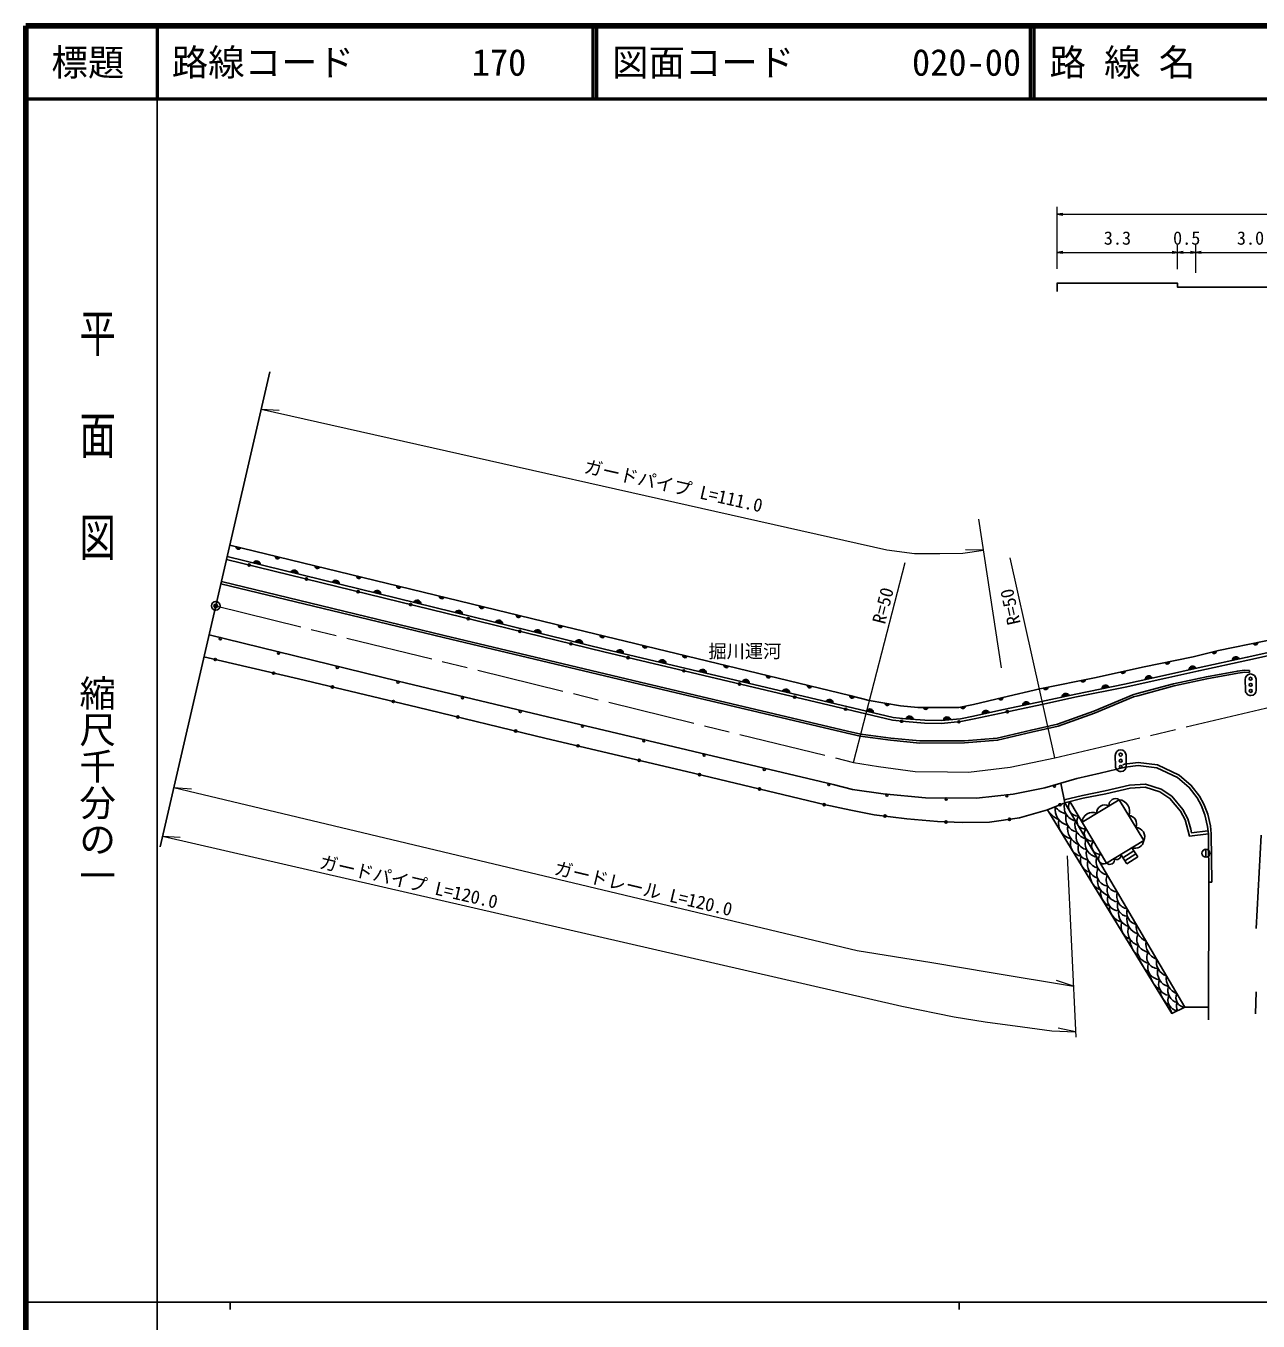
# Model space of a CAD drawing. Units: millimetres at full size, sheet at 1:1000, with parts at other scales. Extents: x -219303353 to 680000, y 20000 to 30690211.
# Drawn here: x 40000 to 208987, y 202409 to 380000 of the extents above; entities that cross this region are included whole.
import ezdxf
from ezdxf.enums import TextEntityAlignment as Align

# ---------------------------------------------------------------- set-up
doc = ezdxf.new("R2010")
doc.units = ezdxf.units.MM
doc.header["$LTSCALE"] = 1000
doc.header["$PDMODE"] = 32
doc.header["$PDSIZE"] = 500
doc.linetypes.add('CHAIN', pattern=[18.5, 12, -1.5, 3.5, -1.5])
for name, color, linetype, lineweight in [('M-BGD', 7, 'Continuous', 25), ('M-BMK', 2, 'CHAIN', 13), ('M-BMK-HTXT', 7, 'Continuous', 13), ('M-BMK-OTRS', 5, 'Continuous', 25), ('M-BMK-SRVR', 3, 'Continuous', 25), ('M-STR-HTXT', 7, 'Continuous', 13), ('M-STR-STRC', 7, 'Continuous', 25), ('M-TTL', 2, 'Continuous', 140), ('M-TTL-BAND', 7, 'Continuous', 25), ('M-TTL-LINE', 7, 'Continuous', 50)]:
    doc.layers.add(name, color=color, linetype=linetype, lineweight=lineweight)
doc.layers.add('M-OTRS', color=6, linetype='Continuous')
doc.layers.add('M-TTL-TXT', color=7, linetype='Continuous')
doc.styles.add('@ＭＳ ゴシック', font='')
doc.styles.add('ＭＳ ゴシック', font='')
doc.styles.get('@ＭＳ ゴシック').set_extended_font_data('@MS Gothic')
doc.styles.get('ＭＳ ゴシック').set_extended_font_data('MS Gothic')

# ---------------------------------------------------------------- blocks, each defined once
blk = doc.blocks.new('open_arrow')
at = {"color": 0, "linetype": 'Continuous', "lineweight": -2}
blk.add_lwpolyline([(7.5, 1.25), (0, 0), (7.5, -1.25)], dxfattribs=at)

msp = doc.modelspace()

# ---------------------------------------------------------------- hatches: boundary and pattern name
at = {"layer": 'M-BGD'}
for points in [[(69427, 308432), (68819, 308580, 0.84072)], [(74805, 307124), (74197, 307272, 0.84072)], [(71191, 306351), (72153, 306116, 0.82183)], [(80265, 305796), (79657, 305944, 0.84072)], [(76341, 305090), (77303, 304855, 0.82183)], [(82025, 303699), (82987, 303463, 0.82183)], [(85963, 304410), (85355, 304558, 0.84072)], [(87704, 302308), (88667, 302073, 0.82183)], [(91446, 303077), (90838, 303225, 0.84072)], [(93204, 300962), (94166, 300726, 0.82183)], [(97319, 301648), (96710, 301796, 0.84072)], [(102814, 300312), (102206, 300460, 0.84072)], [(98881, 299572), (99843, 299336, 0.82183)], [(104412, 298218), (105375, 297982, 0.82183)], [(107860, 299084), (107252, 299232, 0.84072)], [(109694, 296924), (110656, 296689, 0.82183)], [(113625, 297686), (113016, 297833, 0.84072)], [(115387, 295530), (116350, 295295, 0.82183)], [(119344, 296303), (118736, 296450, 0.84072)], [(125195, 294888), (124587, 295035, 0.84072)], [(208941, 295440), (208327, 295316, 0.84072)], [(120991, 294171), (121955, 293943, 0.82183)], [(126804, 292794), (127768, 292565, 0.82183)], [(130679, 293562), (130071, 293710, 0.84072)], [(203263, 294275), (202655, 294123, 0.84072)], [(205444, 292994), (206412, 293205, 0.82183)], [(132334, 291483), (133298, 291255, 0.82183)], [(136348, 292192), (135739, 292339, 0.84072)], [(190773, 291556), (190161, 291421, 0.84072)], [(196857, 292829), (196244, 292705, 0.84072)], [(199502, 291691), (200469, 291910, 0.82183)], [(138259, 290079), (139223, 289850, 0.82183)], [(142146, 290790), (141538, 290937, 0.84072)], [(147775, 289429), (147167, 289576, 0.84072)], [(185295, 290373), (184682, 290247, 0.84072)], [(187561, 289107), (188532, 289306, 0.82183)], [(193503, 290360), (194471, 290570, 0.82183)], [(143775, 288772), (144739, 288543, 0.82183)], [(153587, 288020), (152980, 288171, 0.84072)], [(174015, 287919), (173406, 287774, 0.84072)], [(180154, 289316), (179541, 289190, 0.84072)], [(182092, 287963), (183060, 288173, 0.82183)], [(149745, 287357), (150709, 287128, 0.82183)], [(155278, 286046), (156242, 285818, 0.82183)], [(158419, 287033), (157802, 287138, 0.84072)], [(163725, 286545), (163099, 286543, 0.84072)], [(168827, 286729), (168212, 286612, 0.84072)], [(171149, 285631), (172117, 285842, 0.82183)], [(176684, 286810), (177653, 287014, 0.82183)], [(160705, 285008), (161693, 284927, 0.82183)], [(165838, 284811), (166826, 284883, 0.82183)]]:
    msp.add_hatch(color=256, dxfattribs=at).paths.add_polyline_path(points)

# ---------------------------------------------------------------- linework, layer by layer
for p, q in [((181445, 343595), (181445, 344751)), ((181445, 343595), (181445, 344671)), ((197945, 344639), (197945, 344168)), ((207805, 291319), (207829, 291618)), ((208740, 256232), (209386, 269052)), ((190164, 266392), (190991, 265095)), ((190458, 265932), (191949, 266882)), ((190724, 265513), (192216, 266464)), ((191681, 267303), (192482, 266046)), ((201837, 267109), (201837, 266009)), ((190991, 265095), (192482, 266046)), ((208719, 247536), (208646, 244554))]:
    msp.add_line(p, q, dxfattribs=at)
for points in [[(181445, 343595), (181445, 344725), (197945, 344725), (197945, 344154), (200445, 344154), (215445, 344154), (230445, 344154), (232945, 344154), (247445, 344154), (247445, 343211)], [(67956, 308790), (111031, 298313), (152980, 288171), (155660, 287504), (159945, 286772), (162340, 286540), (167942, 286561), (169936, 286939), (173966, 287909), (179043, 289088), (186781, 290678), (193150, 292079), (200070, 293479), (203547, 294345), (209805, 295616), (230871, 300203)], [(67505, 306842), (119269, 294168), (155168, 285661), (158864, 284786), (160639, 284606), (163244, 284409), (165515, 284361), (168210, 284608), (170035, 284979), (173526, 285739), (179350, 286961), (184087, 287986), (190735, 289349), (196354, 290570), (200858, 291588), (207590, 293051), (213987, 294457), (221228, 295999), (231281, 298190)], [(67600, 307231), (119362, 294557), (155260, 286050), (158931, 285182), (160674, 285004), (163263, 284809), (165501, 284762), (168151, 285004), (169953, 285370), (173443, 286130), (179267, 287352), (184005, 288377), (190652, 289740), (196268, 290960), (200771, 291978), (207504, 293442), (213902, 294848), (221144, 296390), (231195, 298580)], [(66804, 303815), (97343, 296423), (124236, 290014), (152698, 283304), (154487, 282892), (158621, 282347), (162599, 281974), (168711, 281988), (173217, 282357), (177861, 283442), (181485, 284280), (186463, 286031), (191813, 288288), (192420, 288448), (197398, 289809), (201904, 290766), (206149, 291528), (207139, 291675), (207829, 291618)], [(66737, 303522), (97273, 296131), (124167, 289722), (152630, 283011), (154434, 282597), (158587, 282049), (162585, 281674), (168724, 281688), (173264, 282060), (177929, 283150), (181569, 283992), (186571, 285751), (191910, 288004), (192497, 288158), (197469, 289517), (201961, 290471), (206198, 291232), (207149, 291373), (207805, 291319)], [(65114, 296508), (91067, 290157), (111551, 285263), (150733, 275987), (153349, 275296), (157589, 274726), (163366, 274169), (170348, 274125), (175396, 274673), (179735, 275518), (181921, 276169), (184150, 276812), (187339, 277550), (190752, 278364), (192554, 278595), (195099, 278276), (197949, 276942), (199536, 275574), (200614, 274173), (201176, 273139), (201699, 271816), (202041, 270243), (202162, 269218), (202223, 262576)], [(64414, 293484), (77373, 290451), (93641, 286596), (111353, 282312), (130610, 277765), (149472, 273228), (153121, 272467), (156350, 271848), (160830, 271256), (165000, 270889), (168447, 270753), (172142, 270830), (176276, 271396), (180118, 272524), (182491, 273472), (181921, 276169)], [(190446, 278702), (190679, 278758), (192554, 278999), (195211, 278665), (198169, 277281), (199828, 275850), (200951, 274392), (201539, 273309), (202083, 271933), (202436, 270309), (202562, 269243), (202623, 262579)], [(182393, 273860), (184909, 274495), (188002, 275118), (191371, 275897), (193563, 276029), (195693, 275326), (197168, 274378), (198685, 272545), (199360, 271295), (199754, 269846), (199871, 269350), (202115, 269615)], [(182491, 273472), (184997, 274105), (188086, 274727), (191429, 275500), (193511, 275625), (195519, 274962), (196900, 274075), (198352, 272321), (198986, 271146), (199366, 269747), (199563, 268911), (202162, 269218)], [(183158, 273640), (188216, 265221), (193314, 268284), (189937, 273904), (184839, 270842)], [(180118, 272524), (197149, 244597), (198930, 245461)], [(182491, 273472), (198930, 245461), (202179, 245452)], [(202623, 262579), (202223, 262576), (202174, 243700)]]:
    msp.add_lwpolyline(points, dxfattribs=at)
for centre, radius in [((70624, 306078), 150), ((78487, 304153), 150), ((85555, 302423), 150), ((92766, 300657), 150), ((100676, 298721), 150), ((107746, 296990), 150), ((66668, 295974), 150), ((114756, 295273), 150), ((65969, 293120), 150), ((74651, 294020), 150), ((122582, 293383), 150), ((73972, 291247), 150), ((82698, 292051), 150), ((130236, 291569), 150), ((82036, 289346), 150), ((91037, 290010), 150), ((137867, 289761), 150), ((99878, 287898), 150), ((145433, 287968), 150), ((90393, 287366), 150), ((107808, 286003), 150), ((152430, 286310), 150), ((174599, 285964), 150), ((99243, 285241), 150), ((160105, 284660), 150), ((167938, 284583), 150), ((107168, 283324), 150), ((116341, 283975), 150), ((115704, 281284), 150), ((124739, 281987), 150), ((124103, 279301), 150), ((133014, 280027), 150), ((132378, 277339), 150), ((141261, 278075), 150), ((140617, 275358), 150), ((150123, 275977), 150), ((181063, 275757), 150), ((158089, 274527), 150), ((166207, 274001), 150), ((174535, 274428), 150), ((149472, 273228), 150), ((157812, 271655), 150), ((181823, 273205), 150), ((166188, 270842), 150), ((174884, 271205), 150), ((201837, 266559), 550)]:
    msp.add_circle(centre, radius, dxfattribs=at)
for centre, radius, start, end in [((69136, 308559), 318, 176.22029, 336.43802), ((74514, 307251), 318, 176.22029, 336.43802), ((71649, 306139), 505, 357.41348, 155.07167), ((79974, 305923), 318, 176.22029, 336.43802), ((76799, 304878), 505, 357.41348, 155.07167), ((82483, 303486), 505, 357.41348, 155.07167), ((85672, 304537), 318, 176.22029, 336.43802), ((88162, 302095), 505, 357.41348, 155.07167), ((91155, 303204), 318, 176.22029, 336.43802), ((93662, 300749), 505, 357.41348, 155.07167), ((97027, 301775), 318, 176.22029, 336.43802), ((102523, 300439), 318, 176.22029, 336.43802), ((99339, 299359), 505, 357.41348, 155.07167), ((104870, 298005), 505, 357.41348, 155.07167), ((107569, 299211), 318, 176.22029, 336.43802), ((110152, 296712), 505, 357.41348, 155.07167), ((113333, 297812), 318, 176.29912, 336.51685), ((115845, 295318), 505, 357.41348, 155.07167), ((119053, 296430), 318, 176.29912, 336.51685), ((124904, 295015), 318, 176.29912, 336.51685), ((208623, 295432), 318, 201.36742, 1.58515), ((121450, 293962), 505, 357.83837, 155.49656), ((127263, 292584), 505, 357.83837, 155.49656), ((130388, 293689), 318, 176.29912, 336.51685), ((202946, 294252), 318, 203.87859, 4.09632), ((205949, 293004), 505, 23.43637, 181.09456), ((132793, 291274), 505, 357.83837, 155.49656), ((136056, 292319), 318, 176.29912, 336.51685), ((190455, 291542), 318, 202.29425, 2.51198), ((196539, 292820), 318, 201.33379, 1.55152), ((200007, 291705), 505, 23.9094, 181.56759), ((138719, 289869), 505, 357.83837, 155.49656), ((141855, 290917), 318, 176.29912, 336.51685), ((147484, 289556), 318, 176.29912, 336.51685), ((184977, 290363), 318, 201.5006, 1.71833), ((188066, 289110), 505, 22.75994, 180.41813), ((194008, 290369), 505, 23.4274, 181.08559), ((144234, 288562), 505, 357.83837, 155.49656), ((153296, 288148), 318, 175.91999, 336.13772), ((173697, 287900), 318, 203.21858, 3.43631), ((179836, 289307), 318, 201.5006, 1.71833), ((182597, 287972), 505, 23.37541, 181.0336), ((150205, 287147), 505, 357.83837, 155.49656), ((155737, 285837), 505, 357.85435, 155.51254), ((158120, 287139), 318, 180.20329, 340.42102), ((163412, 286598), 318, 190.10961, 350.32734), ((168510, 286724), 318, 200.62649, 0.84422), ((171654, 285640), 505, 23.46434, 181.12253), ((177189, 286816), 505, 23.02031, 180.6785), ((161191, 284870), 505, 6.47398, 164.13218), ((166339, 284749), 505, 15.35534, 173.01353), ((184344, 272989), 1354, 151.21926, 270.7784), ((189443, 273125), 923, 57.63873, 184.35893), ((189749, 272303), 1613, 338.677, 83.32066), ((182959, 274165), 3282, 210.01281, 246.67371), ((183445, 272612), 2306, 171.78949, 255.72674), ((183374, 274588), 2757, 216.67369, 255.15549), ((184327, 272896), 1924, 162.58658, 258.22854), ((184564, 271392), 1969, 164.35583, 257.72217), ((186285, 270700), 1452, 67.60628, 174.39138), ((187972, 272063), 1134, 60.98245, 181.01521), ((191210, 270595), 1122, 334.12028, 87.87738), ((183828, 270694), 2216, 168.08984, 257.34161), ((185200, 269982), 2356, 170.36874, 249.2498), ((185891, 270493), 2025, 165.1123, 255.70283), ((185197, 270970), 1067, 141.42511, 280.57255), ((192158, 268829), 1278, 334.74575, 87.25191), ((185016, 267916), 1783, 159.779, 260.02444), ((185826, 268828), 1799, 159.1641, 258.92418), ((186148, 269244), 1014, 138.1382, 283.85946), ((187183, 267903), 1899, 160.69868, 260.11644), ((187272, 267555), 1128, 141.33939, 280.65827), ((192102, 268451), 1223, 249.86227, 352.13539), ((185959, 267270), 1673, 162.28672, 259.34118), ((187587, 266582), 2161, 167.13706, 255.44553), ((187815, 265814), 716, 117.89997, 304.09769), ((189615, 266256), 566, 228.11573, 13.88193), ((186335, 265620), 1715, 161.6613, 256.22731), ((187665, 265101), 2083, 165.42267, 251.02964), ((188725, 265476), 1949, 163.4174, 257.39772), ((188662, 265636), 609, 222.98919, 19.00846), ((188284, 263689), 2372, 173.58258, 248.33387), ((188584, 263746), 1711, 154.21398, 263.45574), ((189140, 262803), 2177, 171.33143, 251.42889), ((189841, 262898), 1683, 156.31541, 264.49972), ((189375, 261167), 1992, 170.8348, 247.26019), ((189832, 261455), 1559, 157.7105, 267.64537), ((191383, 260671), 1790, 162.02866, 258.78646), ((189836, 260181), 1497, 158.10648, 271.26647), ((190760, 259228), 2157, 177.29155, 257.31901), ((191177, 259404), 1493, 160.71584, 265.15387), ((191763, 258354), 1922, 170.09278, 254.47646), ((192651, 258442), 1684, 163.70948, 257.10564), ((193012, 257469), 2012, 167.13424, 255.57307), ((192083, 256535), 1890, 161.88086, 250.28603), ((193119, 255829), 1988, 160.21123, 253.84861), ((194438, 256537), 2178, 173.05538, 247.75975), ((194046, 254670), 2602, 178.11526, 236.55146), ((194112, 254773), 1767, 154.98963, 262.86681), ((195830, 254157), 2246, 170.69329, 250.12184), ((194216, 253261), 1776, 158.26901, 260.9455), ((197015, 253482), 4512, 192.58188, 230.64261), ((195256, 252302), 1541, 152.22117, 269.97527), ((195621, 250976), 1766, 162.51114, 265.1191), ((197088, 251688), 2053, 169.96788, 250.84725), ((197248, 250252), 2057, 165.65534, 254.78245), ((197218, 250425), 3094, 188.02252, 237.32745), ((196844, 248592), 1509, 155.54481, 265.94624), ((198691, 249431), 2299, 172.06311, 248.75202), ((198152, 247962), 2609, 183.10544, 238.66304), ((198121, 246468), 1516, 155.91606, 262.08329), ((198293, 247716), 1678, 160.818, 256.46084), ((198992, 246725), 1266, 153.60962, 267.2055), ((203382, 247157), 6738, 192.19885, 202.33387), ((199162, 245539), 1375, 156.64461, 204.60469)]:
    msp.add_arc(centre, radius, start, end, dxfattribs=at)
at = {"layer": 'M-BMK'}
msp.add_lwpolyline([(66032, 300477), (153518, 279014), (156939, 278459), (161955, 277772), (166400, 277709), (169277, 277670), (175000, 278384), (181108, 279623), (234229, 292165), (238610, 293223), (242515, 293988), (247116, 294770), (253737, 295671), (259363, 296183), (261555, 296440), (269079, 296723), (284760, 297080), (436578, 299956)], dxfattribs=at)
at = {"layer": 'M-BMK-OTRS'}
msp.add_line((58392, 267458), (73452, 332545), dxfattribs=at)
at = {"layer": 'M-BMK-SRVR'}
msp.add_circle((66032, 300477), 600, dxfattribs=at)
at = {"layer": 'M-OTRS'}
msp.add_point((66032, 300477), dxfattribs=at)
at = {"layer": 'M-STR-HTXT'}
for p, q in [((181445, 346671), (181445, 355172)), ((181445, 354172), (247445, 354172)), ((197945, 346639), (197945, 349949)), ((200445, 346154), (200445, 349949)), ((181445, 348949), (197945, 348949)), ((197945, 348949), (200445, 348949)), ((200445, 348949), (215445, 348949)), ((72275, 327459), (74725, 327301)), ((170658, 312373), (173753, 291978)), ((171306, 308106), (168851, 308160)), ((153518, 279014), (160576, 306419)), ((181108, 279623), (175001, 307054)), ((60267, 275562), (62715, 275373)), ((58728, 268911), (61178, 268742)), ((182788, 266204), (183983, 241358)), ((183648, 248328), (181320, 249108)), ((183949, 242064), (181545, 242562))]:
    msp.add_line(p, q, dxfattribs=at)
for points in [[(72275, 327459), (158093, 308150), (161874, 307681), (165344, 307643), (168478, 307721), (171306, 308106)], [(60267, 275562), (153989, 253213), (164249, 251567), (172356, 250223), (183648, 248328)], [(58728, 268911), (160139, 245589), (167293, 244138), (171578, 243443), (176691, 242744), (180714, 242217), (183949, 242064)]]:
    msp.add_lwpolyline(points, dxfattribs=at)
at = {"layer": 'M-STR-STRC'}
for p, q in [((207248, 288898), (207221, 290383)), ((208705, 290411), (208733, 288926)), ((189429, 278493), (189401, 279978)), ((190886, 280005), (190914, 278521))]:
    msp.add_line(p, q, dxfattribs=at)
for centre in [(207953, 290486), (207969, 289649), (207985, 288812), (190134, 280080), (190150, 279243), (190165, 278406)]:
    msp.add_circle(centre, 202, dxfattribs=at)
for centre, start, end in [((207963, 290397), 91.06799, 181.06799), ((207963, 290397), 1.06799, 91.06799), ((207991, 288912), 181.06799, 271.06799), ((207991, 288912), 271.06799, 1.06799), ((190144, 279992), 91.06799, 181.06799), ((190144, 279992), 1.06799, 91.06799), ((190171, 278507), 181.06799, 271.06799), ((190171, 278507), 271.06799, 1.06799)]:
    msp.add_arc(centre, 742, start, end, dxfattribs=at)
at = {"layer": 'M-TTL'}
for p, q in [((40000, 380000), (40000, 20000)), ((680000, 380000), (40000, 380000))]:
    msp.add_line(p, q, dxfattribs=at)
at = {"layer": 'M-TTL-BAND'}
for p, q in [((58000, 370000), (58000, 20000)), ((40000, 205000), (579000, 205000)), ((68000, 205000), (68000, 204000)), ((168000, 205000), (168000, 204000))]:
    msp.add_line(p, q, dxfattribs=at)
at = {"layer": 'M-TTL-LINE'}
for p, q in [((58000, 380000), (58000, 370000)), ((117750, 380000), (117750, 370000)), ((118250, 380000), (118250, 370000)), ((177750, 380000), (177750, 370000)), ((178250, 380000), (178250, 370000)), ((40000, 370000), (680000, 370000))]:
    msp.add_line(p, q, dxfattribs=at)

# ---------------------------------------------------------------- block references
at = {"layer": 'M-STR-HTXT', "xscale": 100, "yscale": 100}
for p in [(181445, 354172), (181445, 348949), (197945, 348949), (200445, 348949)]:
    msp.add_blockref('open_arrow', p, dxfattribs=at)
at = {"layer": 'M-STR-HTXT', "xscale": 100, "yscale": 100, "rotation": 180}
for p in [(197945, 348949), (200445, 348949)]:
    msp.add_blockref('open_arrow', p, dxfattribs=at)

# ---------------------------------------------------------------- texts
at = {"layer": 'M-BMK-HTXT', "style": 'ＭＳ ゴシック'}
msp.add_text('掘川運河', height=1833, dxfattribs=at).set_placement((133602, 292804), align=Align.BOTTOM_LEFT)
at = {"layer": 'M-STR-HTXT', "style": 'ＭＳ ゴシック'}
for s, p in [('3.3', (189695, 349449)), ('0.5', (199195, 349449)), ('3.0', (207945, 349449))]:
    msp.add_text(s, height=1833, dxfattribs=at).set_placement(p, align=Align.BOTTOM_CENTER)
for s, rotation, p in [('ガードパイプ L=111.0', 347.32, (116310, 318240)), ('R=50', 75.558, (158341, 297738)), ('R=50', 102.551, (176967, 298224)), ('ガードパイプ L=120.0', 347.048, (80007, 264017)), ('ガードレール L=120.0', 346.588, (112202, 263177))]:
    msp.add_text(s, height=1833, rotation=rotation, dxfattribs=at).set_placement(p, align=Align.BOTTOM_LEFT)
at = {"layer": 'M-TTL-BAND', "style": '@ＭＳ ゴシック', "width": 1.4}
msp.add_text('平  面  図', height=3666, rotation=270, dxfattribs=at).set_placement((49777, 306475), align=Align.MIDDLE_RIGHT)
at = {"layer": 'M-TTL-BAND', "style": '@ＭＳ ゴシック'}
msp.add_text('縮尺千分の一', height=3666, rotation=270, dxfattribs=at).set_placement((49777, 261030), align=Align.MIDDLE_RIGHT)
at = {"layer": 'M-TTL-TXT', "style": 'ＭＳ ゴシック'}
msp.add_text('標題', height=3666, dxfattribs=at).set_placement((48500, 375000), align=Align.MIDDLE_CENTER)
for s, p in [('路線コード', (60000, 375000)), ('170', (101142, 375000)), ('図面コード', (120380, 375000)), ('020-00', (161521, 375000)), ('路 線 名', (180380, 375000))]:
    msp.add_text(s, height=3666, dxfattribs=at).set_placement(p, align=Align.MIDDLE_LEFT)

doc.saveas('drawing.dxf')
